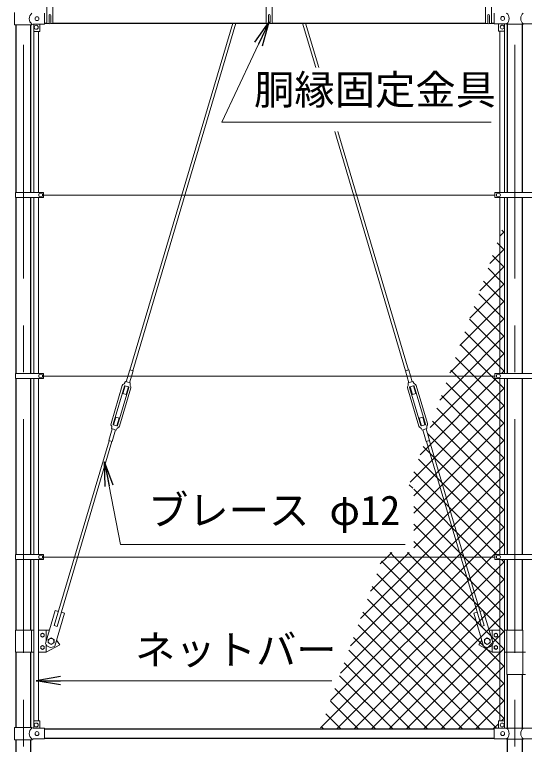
# Model space of a CAD drawing. Units: millimetres, scale not verified. Extents: x -10499 to 10501, y -7424 to 7426.
# Drawn here: x -7779 to -5705, y -3619 to -648 of the extents above; entities that cross this region are included whole.
import ezdxf
from ezdxf.enums import TextEntityAlignment as Align

# ---------------------------------------------------------------- set-up
doc = ezdxf.new("R2010")
doc.units = ezdxf.units.MM
doc.header["$LTSCALE"] = 30
doc.linetypes.add('USER1', pattern=[50.8, 31.75, -6.35, 6.35, -6.35])
for name, color, linetype, lineweight in [('0-1_D-STR1', 1, 'Continuous', 25), ('0-4_D-BMK', 2, 'USER1', 13), ('0-5_D-STR3', 3, 'Continuous', 13), ('0-6_D-STR2', 7, 'Continuous', 13), ('0-B_D-STR-TXT', 7, 'Continuous', 13)]:
    doc.layers.add(name, color=color, linetype=linetype, lineweight=lineweight)
doc.layers.add('0-8_0', color=7, linetype='Continuous')
doc.styles.add('ＭＳ ゴシック', font='')
doc.styles.get('ＭＳ ゴシック').set_extended_font_data('MS Gothic')

# ---------------------------------------------------------------- blocks, each defined once
blk = doc.blocks.new('_Open')
at = {"layer": '0-8_0'}
blk.add_line((-30, 5), (0, 0), dxfattribs=at)
blk.add_lwpolyline([(-30, -5), (0, 0), (-30, 0)], dxfattribs=at)

msp = doc.modelspace()

# ---------------------------------------------------------------- linework, layer by layer
at = {"layer": '0-1_D-STR1'}
for p, q in [((-7658.17, -682.53), (-7648.17, -682.53)), ((-7623.17, -682.53), (-6755.67, -682.53)), ((-6730.67, -682.53), (-5863.17, -682.53)), ((-5838.17, -682.53), (-5828.17, -682.53)), ((-7773.42, -1371.93), (-7773.42, -689.43)), ((-7712.92, -1371.93), (-7712.92, -689.43)), ((-5773.42, -1372.13), (-5773.42, -686.03)), ((-5712.92, -1372.13), (-5712.92, -686.03)), ((-7773.42, -2108.93), (-7773.42, -1392.93)), ((-7712.92, -2108.93), (-7712.92, -1392.93)), ((-5773.42, -2109.13), (-5773.42, -1392.73)), ((-5712.92, -2109.13), (-5712.92, -1392.73)), ((-7773.42, -2845.93), (-7773.42, -2129.93)), ((-7712.92, -2845.93), (-7712.92, -2129.93)), ((-5773.42, -2846.13), (-5773.42, -2129.73)), ((-5712.92, -2846.13), (-5712.92, -2129.73)), ((-7773.42, -3154.43), (-7773.42, -2866.93)), ((-7712.92, -3154.43), (-7712.92, -2866.93)), ((-5773.42, -3154.43), (-5773.42, -2866.73)), ((-5712.92, -3154.43), (-5712.92, -2866.73)), ((-7773.42, -3550.33), (-7773.42, -3244.43)), ((-7712.92, -3550.33), (-7712.92, -3244.43)), ((-5773.42, -3552.83), (-5773.42, -3334.43)), ((-5712.92, -3552.83), (-5712.92, -3334.43)), ((-7658.17, -3556.33), (-5828.17, -3556.33)), ((-7658.17, -3594.43), (-5828.17, -3594.43)), ((-7773.42, -4544.43), (-7773.42, -3600.33)), ((-7712.92, -4544.43), (-7712.92, -3600.33)), ((-5712.92, -4544.43), (-5712.92, -3597.83))]:
    msp.add_line(p, q, dxfattribs=at)
msp.add_lwpolyline([(-5712.92, -4544.43), (-5773.42, -4544.43), (-5773.42, -3597.83)], dxfattribs=at)
at = {"layer": '0-4_D-BMK'}
for p, q in [((-7743.17, 5325.57), (-7743.17, -4594.43)), ((-5743.17, 5325.57), (-5743.17, -4594.43))]:
    msp.add_line(p, q, dxfattribs=at)
at = {"layer": '0-5_D-STR3'}
for p, q in [((-7779.27, -689.43), (-7779.27, -639.43)), ((-7658.17, -642.43), (-7658.17, -686.43)), ((-7639.17, -684.32), (-7639.17, -651.43)), ((-7632.17, -684.32), (-7632.17, -651.43)), ((-6746.67, -684.32), (-6746.67, -651.43)), ((-6739.67, -684.32), (-6739.67, -651.43)), ((-5854.17, -684.32), (-5854.17, -651.43)), ((-5847.17, -684.32), (-5847.17, -651.43)), ((-5828.17, -641.53), (-5828.17, -685.53)), ((-6891.43, -682.53), (-7309.8, -2095.08)), ((-6878.92, -682.53), (-7298.29, -2098.48)), ((-6607.43, -682.53), (-6553.84, -863.47)), ((-6594.92, -682.53), (-6541.33, -863.47)), ((-7779.27, -689.43), (-7709.37, -689.43)), ((-7703.37, -686.43), (-7709.37, -689.43)), ((-7703.37, -686.43), (-7658.17, -686.43)), ((-7701.17, -714.43), (-7701.17, -686.43)), ((-7676.17, -714.43), (-7676.17, -686.43)), ((-5828.17, -685.53), (-5776.97, -685.53)), ((-5810.17, -685.53), (-5810.17, -713.53)), ((-5785.17, -685.53), (-5785.17, -713.53)), ((-5776.97, -686.03), (-5777.97, -685.53)), ((-5776.97, -686.03), (-5709.37, -686.03)), ((-5709.37, -686.03), (-5708.37, -685.53)), ((-5709.37, -685.53), (-5658.17, -685.53)), ((-7700.67, -1371.93), (-7700.67, -715.76)), ((-7699.17, -716.43), (-7678.17, -716.43)), ((-7681.67, -1371.93), (-7681.67, -716.43)), ((-5787.17, -715.53), (-5808.17, -715.53)), ((-5804.67, -1372.13), (-5804.67, -715.53)), ((-5785.67, -1372.13), (-5785.67, -714.86)), ((-6476.83, -1123.49), (-6188.06, -2098.48)), ((-6464.32, -1123.49), (-6176.55, -2095.08)), ((-7775.97, -1371.93), (-7775.97, -1392.93)), ((-7775.97, -1371.93), (-7661.17, -1371.93)), ((-7775.97, -1392.93), (-7661.17, -1392.93)), ((-7700.67, -2108.93), (-7700.67, -1392.93)), ((-7681.67, -2108.93), (-7681.67, -1392.93)), ((-7661.17, -1371.93), (-7661.17, -1392.93)), ((-5825.67, -1382.43), (-7661.17, -1382.43)), ((-5825.67, -1372.13), (-5660.67, -1372.13)), ((-5825.67, -1372.13), (-5825.67, -1392.73)), ((-5825.67, -1392.73), (-5660.67, -1392.73)), ((-5804.67, -2109.13), (-5804.67, -1392.73)), ((-5785.67, -2109.13), (-5785.67, -1392.73)), ((-7775.97, -2108.93), (-7775.97, -2129.93)), ((-7775.97, -2108.93), (-7661.17, -2108.93)), ((-7661.17, -2108.93), (-7661.17, -2129.93)), ((-7310.85, -2094.76), (-7325.05, -2142.71)), ((-7297.24, -2098.8), (-7311.43, -2146.74)), ((-7310.85, -2094.76), (-7297.24, -2098.8)), ((-6175.5, -2094.76), (-6189.11, -2098.8)), ((-6189.11, -2098.8), (-6174.91, -2146.74)), ((-6175.5, -2094.76), (-6161.3, -2142.71)), ((-5825.67, -2109.13), (-5660.67, -2109.13)), ((-5825.67, -2109.13), (-5825.67, -2129.73)), ((-7775.97, -2129.93), (-7661.17, -2129.93)), ((-7700.67, -2845.93), (-7700.67, -2129.93)), ((-7681.67, -2845.93), (-7681.67, -2129.93)), ((-5825.67, -2119.43), (-7661.17, -2119.43)), ((-5825.67, -2129.73), (-5660.67, -2129.73)), ((-5804.67, -2846.13), (-5804.67, -2129.73)), ((-5785.67, -2846.13), (-5785.67, -2129.73)), ((-7340.9, -2157.83), (-7386.9, -2313.16)), ((-7332.75, -2160.24), (-7378.75, -2315.57)), ((-7314.53, -2165.64), (-7360.53, -2320.97)), ((-7306.38, -2168.05), (-7352.38, -2323.38)), ((-7329.88, -2159.01), (-7339.25, -2190.65)), ((-7327.83, -2141.88), (-7331.65, -2148.89)), ((-7330.26, -2158.89), (-7315.88, -2163.15)), ((-7327.83, -2141.88), (-7308.65, -2147.56)), ((-7316.26, -2163.04), (-7325.63, -2194.68)), ((-7308.65, -2147.56), (-7309.27, -2155.52)), ((-6179.97, -2168.05), (-6133.96, -2323.38)), ((-6158.52, -2141.88), (-6177.7, -2147.56)), ((-6177.7, -2147.56), (-6177.08, -2155.52)), ((-6171.82, -2165.64), (-6125.81, -2320.97)), ((-6156.09, -2158.89), (-6170.47, -2163.15)), ((-6170.09, -2163.04), (-6160.72, -2194.68)), ((-6158.52, -2141.88), (-6154.7, -2148.89)), ((-6156.47, -2159.01), (-6147.1, -2190.65)), ((-6153.6, -2160.24), (-6107.6, -2315.57)), ((-6145.45, -2157.83), (-6099.45, -2313.16)), ((-7339.25, -2190.65), (-7325.63, -2194.68)), ((-6147.1, -2190.65), (-6160.72, -2194.68)), ((-7377.02, -2318.17), (-7367.65, -2286.53)), ((-7367.65, -2286.53), (-7354.03, -2290.56)), ((-6118.7, -2286.53), (-6132.32, -2290.56)), ((-6109.33, -2318.17), (-6118.7, -2286.53)), ((-7363.4, -2322.2), (-7354.03, -2290.56)), ((-6122.95, -2322.2), (-6132.32, -2290.56)), ((-7396.05, -2382.41), (-7381.85, -2334.47)), ((-7384.63, -2333.65), (-7384.02, -2325.69)), ((-7382.43, -2386.45), (-7368.23, -2338.5)), ((-7377.4, -2318.06), (-7363.02, -2322.32)), ((-6108.95, -2318.06), (-6123.33, -2322.32)), ((-6103.92, -2386.45), (-6118.12, -2338.5)), ((-6090.3, -2382.41), (-6104.5, -2334.47)), ((-6101.72, -2333.65), (-6102.33, -2325.69)), ((-7394.99, -2382.73), (-7617.92, -3135.41)), ((-7383.49, -2386.13), (-7606.41, -3138.81)), ((-7396.05, -2382.41), (-7382.43, -2386.45)), ((-6090.3, -2382.41), (-6103.92, -2386.45)), ((-6102.86, -2386.13), (-5879.94, -3138.81)), ((-6091.36, -2382.73), (-5868.43, -3135.41)), ((-7775.97, -2845.93), (-7775.97, -2866.93)), ((-7775.97, -2845.93), (-7661.17, -2845.93)), ((-7661.17, -2845.93), (-7661.17, -2866.93)), ((-5825.67, -2846.13), (-5660.67, -2846.13)), ((-5825.67, -2846.13), (-5825.67, -2866.73)), ((-7775.97, -2866.93), (-7661.17, -2866.93)), ((-7700.67, -3524.01), (-7700.67, -2866.93)), ((-7681.67, -3523.33), (-7681.67, -2866.93)), ((-5825.67, -2856.43), (-7661.17, -2856.43)), ((-5825.67, -2866.73), (-5660.67, -2866.73)), ((-5804.67, -3523.33), (-5804.67, -2866.73)), ((-5785.67, -3524.01), (-5785.67, -2866.73)), ((-7654.06, -3208.14), (-7614.3, -3073.9)), ((-7615.71, -3219.5), (-7575.95, -3085.26)), ((-7614.3, -3073.9), (-7600.88, -3077.88)), ((-7589.37, -3081.28), (-7575.95, -3085.26)), ((-5896.98, -3081.28), (-5910.4, -3085.26)), ((-5870.64, -3219.5), (-5910.4, -3085.26)), ((-5872.05, -3073.9), (-5885.47, -3077.88)), ((-5832.29, -3208.14), (-5872.05, -3073.9)), ((-7617.92, -3135.41), (-7606.41, -3138.81)), ((-5868.43, -3135.41), (-5879.94, -3138.81)), ((-7775.72, -3154.43), (-7775.72, -3244.43)), ((-7700.67, -3154.43), (-7775.72, -3154.43)), ((-7710.62, -3154.43), (-7710.62, -3244.43)), ((-7638.16, -3154.43), (-7681.67, -3154.43)), ((-7650.62, -3154.43), (-7650.62, -3196.53)), ((-5804.67, -3154.43), (-5848.19, -3154.43)), ((-5835.72, -3154.43), (-5835.72, -3196.53)), ((-5710.62, -3154.43), (-5785.67, -3154.43)), ((-5775.72, -3154.43), (-5775.72, -3244.43)), ((-5710.62, -3154.43), (-5710.62, -3244.43)), ((-7650.62, -3214.43), (-7650.62, -3244.43)), ((-5835.72, -3214.43), (-5835.72, -3244.43)), ((-7700.67, -3244.43), (-7775.72, -3244.43)), ((-7650.62, -3244.43), (-7681.67, -3244.43)), ((-5835.72, -3244.43), (-5804.67, -3244.43)), ((-5785.67, -3244.43), (-5710.62, -3244.43)), ((-5775.72, -3244.43), (-5775.72, -3334.43)), ((-5700.67, -3244.43), (-5775.72, -3244.43)), ((-5710.62, -3244.43), (-5710.62, -3334.43)), ((-5700.67, -3334.43), (-5775.72, -3334.43)), ((-7701.17, -3525.33), (-7701.17, -3553.33)), ((-7699.17, -3523.33), (-7678.17, -3523.33)), ((-7676.17, -3525.33), (-7676.17, -3553.33)), ((-5810.17, -3553.33), (-5810.17, -3525.33)), ((-5787.17, -3523.33), (-5808.17, -3523.33)), ((-5785.17, -3553.33), (-5785.17, -3525.33)), ((-7779.27, -3550.33), (-7709.37, -3550.33)), ((-7779.27, -3550.33), (-7779.27, -3600.33)), ((-7703.37, -3553.33), (-7709.37, -3550.33)), ((-7703.37, -3553.33), (-7658.17, -3553.33)), ((-7658.17, -3597.33), (-7658.17, -3553.33)), ((-5828.17, -3553.33), (-5776.97, -3553.33)), ((-5828.17, -3597.33), (-5828.17, -3553.33)), ((-5776.97, -3552.83), (-5777.97, -3553.33)), ((-5776.97, -3552.83), (-5709.37, -3552.83)), ((-5709.37, -3552.83), (-5708.37, -3553.33)), ((-5709.37, -3553.33), (-5658.17, -3553.33)), ((-7779.27, -3600.33), (-7709.37, -3600.33)), ((-7703.37, -3597.33), (-7709.37, -3600.33)), ((-7703.37, -3597.33), (-7658.17, -3597.33)), ((-5828.17, -3597.33), (-5776.97, -3597.33)), ((-5776.97, -3597.83), (-5777.97, -3597.33)), ((-5709.37, -3597.33), (-5658.17, -3597.33))]:
    msp.add_line(p, q, dxfattribs=at)
for points in [[(-7639.17, -684.32), (-7648.17, -684.32), (-7648.17, -595.06)], [(-7632.17, -595.06), (-7623.17, -595.06), (-7623.17, -684.32), (-7632.17, -684.32)], [(-6746.67, -595.06), (-6755.67, -595.06), (-6755.67, -684.32), (-6746.67, -684.32)], [(-6739.67, -684.32), (-6730.67, -684.32), (-6730.67, -595.06)], [(-5854.17, -595.06), (-5863.17, -595.06), (-5863.17, -684.32), (-5854.17, -684.32)], [(-5847.17, -684.32), (-5838.17, -684.32), (-5838.17, -595.06)], [(-7384.63, -2333.65), (-7365.45, -2339.33), (-7361.63, -2332.32)], [(-6101.72, -2333.65), (-6120.9, -2339.33), (-6124.72, -2332.32)], [(-7608.49, -3195.13), (-7595.62, -3214.43), (-7650.62, -3244.43)], [(-5877.86, -3195.13), (-5890.72, -3214.43), (-5835.72, -3244.43)], [(-5776.97, -3597.83), (-5709.37, -3597.83), (-5708.37, -3597.33)]]:
    msp.add_lwpolyline(points, dxfattribs=at)
for points in [[(-7665.62, -3166.33), (-7672.64, -3170.38), (-7672.64, -3178.48), (-7665.62, -3182.53), (-7658.61, -3178.48), (-7658.61, -3170.38)], [(-5820.72, -3166.33), (-5813.71, -3170.38), (-5813.71, -3178.48), (-5820.72, -3182.53), (-5827.74, -3178.48), (-5827.74, -3170.38)], [(-7630.62, -3185.58), (-7642.62, -3192.51), (-7642.62, -3206.36), (-7630.62, -3213.29), (-7618.62, -3206.36), (-7618.62, -3192.51)], [(-5855.72, -3185.58), (-5843.72, -3192.51), (-5843.72, -3206.36), (-5855.72, -3213.29), (-5867.72, -3206.36), (-5867.72, -3192.51)], [(-7665.62, -3232.53), (-7672.64, -3228.48), (-7672.64, -3220.38), (-7665.62, -3216.33), (-7658.61, -3220.38), (-7658.61, -3228.48)], [(-5820.72, -3232.53), (-5813.71, -3228.48), (-5813.71, -3220.38), (-5820.72, -3216.33), (-5827.74, -3220.38), (-5827.74, -3228.48)]]:
    msp.add_lwpolyline(points, close=True, dxfattribs=at)
for centre, radius in [((-7688.17, -664.43), 8), ((-5793.17, -663.53), 8), ((-7691.17, -699.43), 8), ((-5795.17, -698.53), 8), ((-7673.17, -1382.43), 8), ((-5810.67, -1382.43), 8), ((-7673.17, -2119.43), 8), ((-5810.67, -2119.43), 8), ((-7673.17, -2856.43), 8), ((-5810.67, -2856.43), 8), ((-7665.62, -3174.43), 7.03), ((-5820.72, -3174.43), 7.03), ((-7630.62, -3199.43), 11.5), ((-5855.72, -3199.43), 11.5), ((-7665.62, -3224.43), 7.03), ((-5820.72, -3224.43), 7.03), ((-7691.17, -3540.33), 8), ((-5795.17, -3540.33), 8), ((-7688.17, -3575.33), 8), ((-5793.17, -3575.33), 8)]:
    msp.add_circle(centre, radius, dxfattribs=at)
for centre, radius, start, end in [((-7690.79, -664.43), 28.8, 130.19176, 229.80824), ((-7635.67, -651.43), 3.5, 0, 180), ((-6743.17, -651.43), 3.5, 0, 180), ((-5850.67, -651.43), 3.5, 0, 180), ((-5795.56, -663.53), 28.8, 310.19176, 49.80824), ((-5690.79, -663.53), 28.8, 130.19176, 229.80824), ((-7635.67, -678.7), 6.62, 238.10921, 301.89079), ((-6743.17, -678.7), 6.62, 238.10921, 301.89079), ((-5850.67, -678.7), 6.62, 238.10921, 301.89079), ((-7699.17, -714.43), 2, 180, 270), ((-7678.17, -714.43), 2, 270, 0), ((-5808.17, -713.53), 2, 180, 270), ((-5787.17, -713.53), 2, 270, 0), ((-7330.83, -2160.81), 10.5, 107.38299, 163.50187), ((-7335.16, -2146.97), 4, 287.38299, 331.40262), ((-7330.83, -2160.81), 2, 73.50187, 163.50187), ((-7316.45, -2165.07), 2, 343.50187, 73.50187), ((-7305.28, -2155.82), 4, 175.60113, 219.62076), ((-7316.45, -2165.07), 10.5, 343.50187, 39.62076), ((-6169.9, -2165.07), 10.5, 140.37924, 196.49813), ((-6181.07, -2155.82), 4, 320.37924, 4.39887), ((-6169.9, -2165.07), 2, 106.49813, 196.49813), ((-6155.52, -2160.81), 2, 16.49813, 106.49813), ((-6151.19, -2146.97), 4, 208.59738, 252.61701), ((-6155.52, -2160.81), 10.5, 16.49813, 72.61701), ((-7376.83, -2316.14), 10.5, 163.50187, 219.62076), ((-7376.83, -2316.14), 2, 163.50187, 253.50187), ((-6109.51, -2316.14), 2, 286.49813, 16.49813), ((-6109.51, -2316.14), 10.5, 320.37924, 16.49813), ((-7388, -2325.39), 4, 355.60113, 39.62076), ((-7362.45, -2320.4), 2, 253.50187, 343.50187), ((-7358.12, -2334.24), 4, 107.38299, 151.40262), ((-7362.45, -2320.4), 10.5, 287.38299, 343.50187), ((-6123.9, -2320.4), 10.5, 196.49813, 252.61701), ((-6128.23, -2334.24), 4, 28.59738, 72.61701), ((-6123.9, -2320.4), 2, 196.49813, 286.49813), ((-6098.35, -2325.39), 4, 140.37924, 184.39887), ((-7630.62, -3199.43), 25, 200.37177, 306.63198), ((-5855.72, -3199.43), 25, 233.36802, 339.62823), ((-7699.17, -3525.33), 2, 90, 180), ((-7678.17, -3525.33), 2, 0, 90), ((-5808.17, -3525.33), 2, 90, 180), ((-5787.17, -3525.33), 2, 0, 90), ((-7690.79, -3575.33), 28.8, 130.19176, 229.80824), ((-5795.56, -3575.33), 28.8, 310.19176, 49.80824), ((-5690.79, -3575.33), 28.8, 130.19176, 229.80824)]:
    msp.add_arc(centre, radius, start, end, dxfattribs=at)
at = {"layer": '0-6_D-STR2'}
for p, q in [((-5804.67, -1549.74), (-5785.67, -1530.74)), ((-5785.67, -1535.74), (-5796.25, -1525.17)), ((-5805.48, -1550.55), (-5804.67, -1549.74)), ((-5804.67, -1587.45), (-5815.11, -1577.01)), ((-5785.67, -1606.45), (-5804.67, -1587.45)), ((-5804.67, -1620.45), (-5785.67, -1601.45)), ((-5845.95, -1661.72), (-5804.67, -1620.45)), ((-5804.67, -1658.16), (-5833.98, -1628.85)), ((-5785.67, -1677.16), (-5804.67, -1658.16)), ((-5886.41, -1772.9), (-5804.67, -1691.16)), ((-5804.67, -1728.87), (-5852.85, -1680.69)), ((-5804.67, -1691.16), (-5785.67, -1672.16)), ((-5804.67, -1799.58), (-5871.72, -1732.53)), ((-5785.67, -1747.87), (-5804.67, -1728.87)), ((-5804.67, -1761.87), (-5785.67, -1742.87)), ((-5926.88, -1884.07), (-5804.67, -1761.87)), ((-5804.67, -1870.29), (-5890.59, -1784.38)), ((-5785.67, -1818.58), (-5804.67, -1799.58)), ((-5967.34, -1995.25), (-5804.67, -1832.58)), ((-5804.67, -1941), (-5909.46, -1836.22)), ((-5804.67, -1832.58), (-5785.67, -1813.58)), ((-5785.67, -1889.29), (-5804.67, -1870.29)), ((-5804.67, -2011.71), (-5928.33, -1888.06)), ((-5804.67, -1903.29), (-5785.67, -1884.29)), ((-6007.8, -2106.42), (-5804.67, -1903.29)), ((-5804.67, -2082.42), (-5947.2, -1939.9)), ((-5785.67, -1960), (-5804.67, -1941)), ((-5804.67, -1974), (-5785.67, -1955)), ((-5950.11, -2119.43), (-5804.67, -1974)), ((-5838.37, -2119.43), (-5966.06, -1991.74)), ((-5785.67, -2030.71), (-5804.67, -2011.71)), ((-5909.09, -2119.43), (-5984.93, -2043.59)), ((-5879.4, -2119.43), (-5804.67, -2044.71)), ((-5804.67, -2044.71), (-5785.67, -2025.71)), ((-5979.8, -2119.43), (-6003.8, -2095.43)), ((-5785.67, -2101.42), (-5804.67, -2082.42)), ((-5798.38, -2109.13), (-5785.67, -2096.42)), ((-6129.2, -2439.95), (-5818.98, -2129.73)), ((-6088.73, -2328.77), (-5879.4, -2119.43)), ((-6048.27, -2217.6), (-5950.11, -2119.43)), ((-5804.67, -2294.56), (-5979.8, -2119.43)), ((-5804.67, -2223.84), (-5909.09, -2119.43)), ((-5804.67, -2153.13), (-5838.37, -2119.43)), ((-5804.67, -2365.27), (-6022.67, -2147.27)), ((-5785.67, -2172.13), (-5804.67, -2153.13)), ((-5804.67, -2435.98), (-6041.54, -2199.11)), ((-5785.67, -2242.84), (-5804.67, -2223.84)), ((-6155.08, -2607.25), (-5804.67, -2256.85)), ((-5804.67, -2506.69), (-6060.41, -2250.95)), ((-5804.67, -2256.85), (-5785.67, -2237.85)), ((-5804.67, -2577.4), (-6079.28, -2302.79)), ((-5785.67, -2313.56), (-5804.67, -2294.56)), ((-5804.67, -2327.56), (-5785.67, -2308.56)), ((-6155.08, -2677.96), (-5804.67, -2327.56)), ((-5804.67, -2648.11), (-6098.15, -2354.64)), ((-5785.67, -2384.27), (-5804.67, -2365.27)), ((-6155.08, -2748.67), (-5804.67, -2398.27)), ((-5804.67, -2718.82), (-6117.02, -2406.48)), ((-5804.67, -2398.27), (-5785.67, -2379.27)), ((-5785.67, -2454.98), (-5804.67, -2435.98)), ((-5804.67, -2789.53), (-6135.88, -2458.32)), ((-5804.67, -2468.98), (-5785.67, -2449.98)), ((-6155.08, -2819.38), (-5804.67, -2468.98)), ((-5818.78, -2846.13), (-6154.75, -2510.16)), ((-5785.67, -2525.69), (-5804.67, -2506.69)), ((-5804.67, -2539.69), (-5785.67, -2520.69)), ((-6121.42, -2856.43), (-5804.67, -2539.69)), ((-6158.97, -2576.65), (-6173.62, -2562)), ((-5785.67, -2596.4), (-5804.67, -2577.4)), ((-6050.71, -2856.43), (-5804.67, -2610.4)), ((-5804.67, -2610.4), (-5785.67, -2591.4)), ((-5949.9, -2856.43), (-6155.08, -2651.25)), ((-5785.67, -2667.11), (-5804.67, -2648.11)), ((-5804.67, -2681.11), (-5785.67, -2662.11)), ((-5980, -2856.43), (-5804.67, -2681.11)), ((-6020.61, -2856.43), (-6155.08, -2721.97)), ((-5785.67, -2737.82), (-5804.67, -2718.82)), ((-5804.67, -2751.82), (-5785.67, -2732.82)), ((-5909.29, -2856.43), (-5804.67, -2751.82)), ((-6091.32, -2856.43), (-6155.08, -2792.68)), ((-5785.67, -2808.53), (-5804.67, -2789.53)), ((-5838.58, -2856.43), (-5804.67, -2822.53)), ((-5804.67, -2822.53), (-5785.67, -2803.53)), ((-6262.84, -2856.43), (-6244.69, -2838.29)), ((-6232.75, -2856.43), (-6250.89, -2838.29)), ((-6192.13, -2856.43), (-6173.98, -2838.29)), ((-6162.04, -2856.43), (-6180.18, -2838.29)), ((-6533.84, -3551.7), (-5838.58, -2856.43)), ((-6493.38, -3440.52), (-5909.29, -2856.43)), ((-6467.77, -3556.33), (-5785.67, -2874.24)), ((-6452.91, -3329.35), (-5980, -2856.43)), ((-6412.45, -3218.17), (-6050.71, -2856.43)), ((-6371.98, -3107), (-6121.42, -2856.43)), ((-6331.52, -2995.82), (-6192.13, -2856.43)), ((-6291.06, -2884.65), (-6262.84, -2856.43)), ((-5785.67, -3374.22), (-6286.84, -2873.05)), ((-5785.67, -3303.5), (-6232.75, -2856.43)), ((-5785.67, -3232.79), (-6162.04, -2856.43)), ((-5785.67, -3162.08), (-6091.32, -2856.43)), ((-5785.67, -3091.37), (-6020.61, -2856.43)), ((-5785.67, -3020.66), (-5949.9, -2856.43)), ((-5785.67, -2879.24), (-5798.18, -2866.73)), ((-5785.67, -3444.93), (-6305.7, -2924.9)), ((-6397.06, -3556.33), (-5785.67, -2944.95)), ((-5785.67, -3515.64), (-6324.57, -2976.74)), ((-5818.69, -3553.33), (-6343.44, -3028.58)), ((-6326.35, -3556.33), (-5785.67, -3015.66)), ((-5886.4, -3556.33), (-6362.31, -3080.42)), ((-6255.63, -3556.33), (-5785.67, -3086.37)), ((-5957.11, -3556.33), (-6381.18, -3132.26)), ((-6184.92, -3556.33), (-5785.67, -3157.08)), ((-6027.82, -3556.33), (-6400.05, -3184.11)), ((-6098.53, -3556.33), (-6418.92, -3235.95)), ((-6114.21, -3556.33), (-5785.67, -3227.79)), ((-6169.24, -3556.33), (-6437.79, -3287.79)), ((-6043.5, -3556.33), (-5785.67, -3298.51)), ((-6239.95, -3556.33), (-6456.66, -3339.63)), ((-5972.79, -3556.33), (-5785.67, -3369.22)), ((-6310.66, -3556.33), (-6475.52, -3391.47)), ((-6381.37, -3556.33), (-6494.39, -3443.31)), ((-5902.08, -3556.33), (-5785.67, -3439.93)), ((-6452.08, -3556.33), (-6513.26, -3495.16)), ((-5831.37, -3556.33), (-5810.17, -3535.14)), ((-5798.37, -3523.33), (-5785.67, -3510.64)), ((-6522.8, -3556.33), (-6532.13, -3547))]:
    msp.add_line(p, q, dxfattribs=at)
for points in [[(-6169.66, -2551.12), (-5804.67, -2186.13), (-5785.67, -2167.13)], [(-5785.67, -2949.95), (-5879.19, -2856.43), (-6155.08, -2580.54)]]:
    msp.add_lwpolyline(points, dxfattribs=at)
at = {"layer": '0-B_D-STR-TXT'}
msp.add_line((-6487.81, -3360.02), (-7690.1, -3360.02), dxfattribs=at)
for points in [[(-5839.95, -1085.3), (-6936.17, -1085.3), (-6744.44, -678.88)], [(-6189.94, -2805.49), (-7348.98, -2805.49), (-7413.21, -2470.52)]]:
    msp.add_lwpolyline(points, dxfattribs=at)

# ---------------------------------------------------------------- block references
at = {"layer": '0-B_D-STR-TXT', "xscale": 3.333333, "yscale": 3.333333}
for p, rotation in [((-6743.59, -677.07), 64.74505), ((-7413.59, -2468.55), 100.85561), ((-7692.1, -3360.02), 180)]:
    msp.add_blockref('_Open', p, dxfattribs=dict(at, rotation=rotation))

# ---------------------------------------------------------------- texts
at = {"layer": '0-B_D-STR-TXT', "style": 'ＭＳ ゴシック'}
for s, p in [('胴縁固定金具', (-6805.05, -1049.72)), ('ブレース φ12', (-7236.26, -2761.97)), ('ネットバー', (-7289.2, -3330.14))]:
    msp.add_text(s, height=120.3, dxfattribs=at).set_placement(p, align=Align.BOTTOM_LEFT)

doc.saveas('drawing.dxf')
